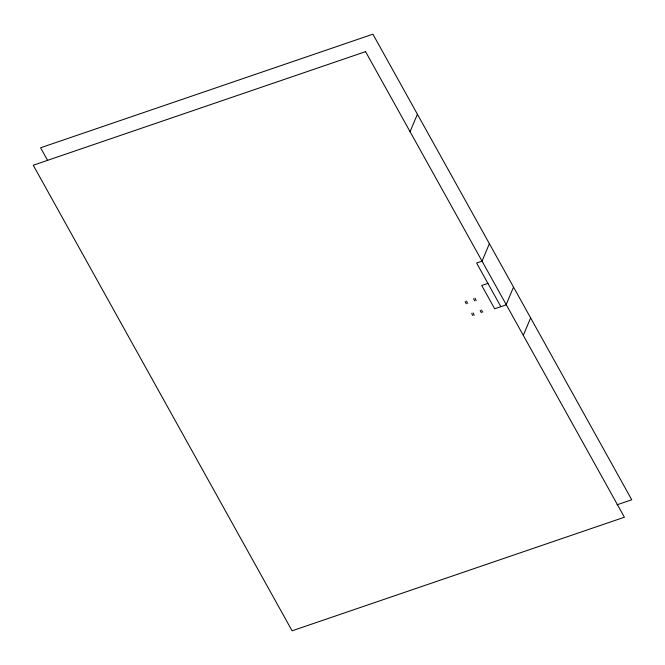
<?xml version="1.0" encoding="UTF-8"?>
<svg xmlns="http://www.w3.org/2000/svg" width="665" height="665" viewBox="0 0 665 665"><rect width="100%" height="100%" fill="white"/><g stroke="black" fill="none" stroke-linecap="round" stroke-linejoin="round"><path stroke-width="1" d="M410.064 131.687L417.404 114.23M489.382 243.698L482.05 261.154L476.597 263.016L500.861 306.665M513.388 287.438L506.048 304.894L494.685 308.776L481.743 285.501L487.919 283.39M523.297 335.351L530.637 317.895M617.004 504.81L631.75 499.764L372.907 34.189L40.59 147.78L47.656 160.481M482.857 312.159A2.045 0.815 71.1 0 1 481.626 309.94M481.485 312.625A2.045 0.815 71.1 0 1 480.255 310.414M472.99 315.526A2.045 0.815 71.1 0 1 471.759 313.315M474.369 315.06A2.045 0.815 71.1 0 1 473.139 312.849M476.315 300.381A2.045 0.815 71.1 0 1 475.084 298.169M474.943 300.854A2.045 0.815 71.1 0 1 473.713 298.643M466.448 303.755A2.045 0.815 71.1 0 1 465.217 301.544M467.819 303.282A2.045 0.815 71.1 0 1 466.589 301.07M365.567 51.646L33.25 165.236L292.093 630.811L624.41 517.22L365.567 51.646"/></g></svg>
